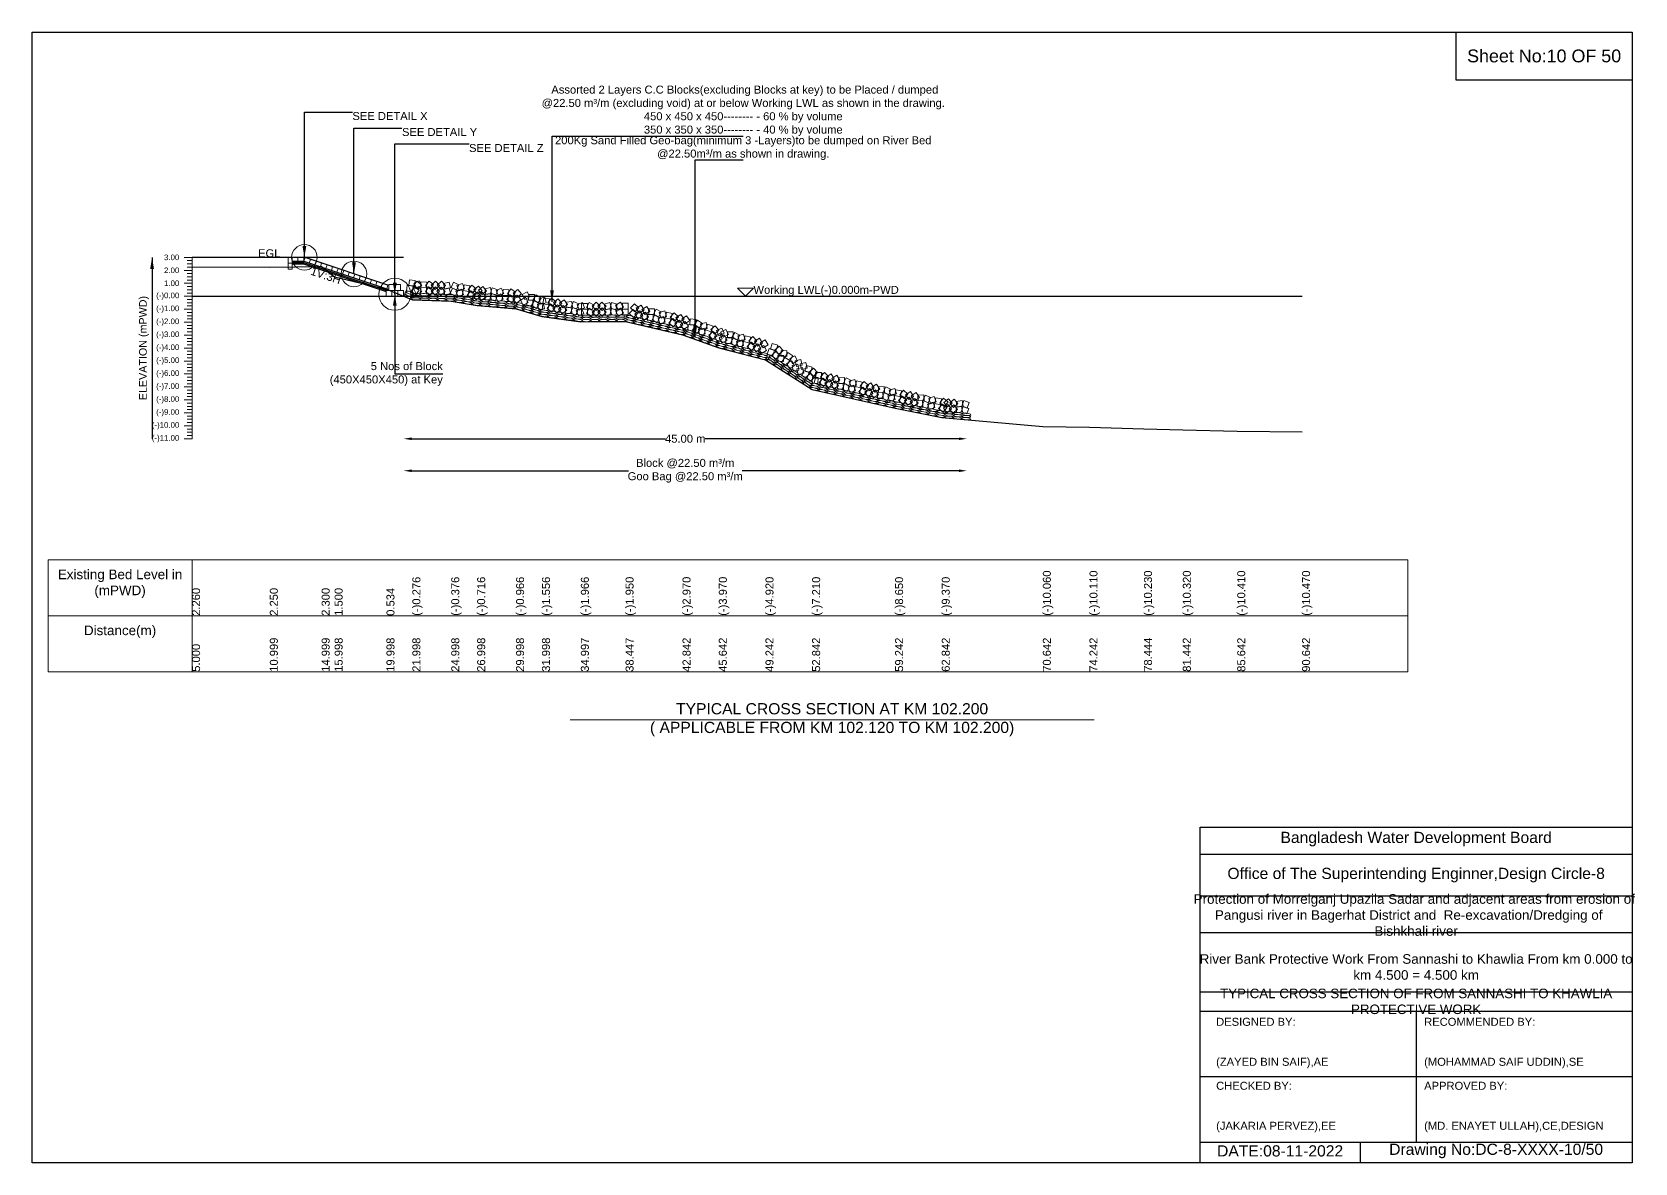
# Model space of a CAD drawing. Header units: inches. Extents: x 89000 to 845017, y -7071 to 0.
# Drawn here: x 235000 to 245017, y -7071 to 0 of the extents above; entities that cross this region are included whole.
import ezdxf

# ---------------------------------------------------------------- set-up
doc = ezdxf.new("R2010")
doc.units = ezdxf.units.IN
doc.header["$LTSCALE"] = 7
doc.header["$MEASUREMENT"] = 0
for name, color, linetype, lineweight in [('Cross section Data Border', 7, 'Continuous', 9), ('Cross Section Labels', 7, 'Continuous', 9), ('Existing_Bed_Level for Xsection', 7, 'Continuous', 25), ('Long Section Labels', 7, 'Continuous', 9)]:
    doc.layers.add(name, color=color, linetype=linetype, lineweight=lineweight)
doc.styles.get("Standard").update_dxf_attribs({"font": 'arial.ttf'})
doc.dimstyles.new('Appron Lebeling Style', dxfattribs={"dimtxt": 50, "dimasz": 50, "dimexe": 0.18, "dimexo": 0.0625, "dimgap": 0.09, "dimtad": 0, "dimtih": 1, "dimtoh": 1, "dimdec": 4, "dimzin": 0, "dimdsep": 46, "dimtxsty": 'Standard', "dimcen": 0.09, "dimse1": 1, "dimse2": 1, "dimadec": 0, "dimazin": 0, "dimtfac": 1, "dimtdec": 4, "dimtofl": 0, "dimtmove": 0, "dimatfit": 3, "dimfxl": 1, "dimtolj": 1, "dimtzin": 0, "dimarcsym": 0})
doc.dimstyles.get("Standard").update_dxf_attribs({"dimtxt": 0.18, "dimasz": 0.18, "dimexe": 0.18, "dimexo": 0.0625, "dimgap": 0.09, "dimtad": 0, "dimtih": 1, "dimtoh": 1, "dimdec": 4, "dimzin": 0, "dimdsep": 46, "dimtxsty": 'Standard', "dimcen": 0.09, "dimadec": 0, "dimazin": 0, "dimtfac": 1, "dimtdec": 4, "dimtofl": 0, "dimtmove": 0, "dimatfit": 3, "dimfxl": 1, "dimtolj": 1, "dimtzin": 0, "dimarcsym": 0})

# ---------------------------------------------------------------- blocks, each defined once
blk = doc.blocks.new('*D13')
at = {"layer": 'Cross Section Labels', "color": 0, "lineweight": -2, "transparency": 16777216}
for p, q in [((237372, -2543), (238959, -2543)), ((240793, -2543), (239206, -2543))]:
    blk.add_line(p, q, dxfattribs=at)
at = {"layer": 'Cross Section Labels', "color": 0, "transparency": 16777216}
for points in [[(237372, -2535), (237372, -2551), (237322, -2543)], [(240793, -2535), (240793, -2551), (240843, -2543)]]:
    blk.add_solid(points, dxfattribs=at)
at = {"layer": 'Defpoints', "color": 0, "transparency": 16777216}
for p in [(237322, -1652), (240843, -2425), (240843, -2543)]:
    blk.add_point(p, dxfattribs=at)
at = {"layer": 'Cross Section Labels', "color": 0, "transparency": 16777216, "insert": (239082, -2543), "char_height": 50, "attachment_point": 5}
blk.add_mtext('\\A1;45.00 m', dxfattribs=at)
blk = doc.blocks.new('*D14')
at = {"layer": 'Cross Section Labels', "color": 0, "lineweight": -2, "transparency": 16777216}
for p, q in [((237372, -2743), (238727, -2743)), ((240793, -2743), (239438, -2743))]:
    blk.add_line(p, q, dxfattribs=at)
at = {"layer": 'Cross Section Labels', "color": 0, "transparency": 16777216}
for points in [[(237372, -2735), (237372, -2751), (237322, -2743)], [(240793, -2735), (240793, -2751), (240843, -2743)]]:
    blk.add_solid(points, dxfattribs=at)
at = {"layer": 'Defpoints', "color": 0, "transparency": 16777216}
for p in [(237322, -1652), (240843, -2425), (240843, -2743)]:
    blk.add_point(p, dxfattribs=at)
at = {"layer": 'Cross Section Labels', "color": 0, "transparency": 16777216, "insert": (239082, -2743), "char_height": 50, "attachment_point": 5}
blk.add_mtext('\\A1;Block @22.50 m³/m ^JGoo Bag @22.50 m³/m ', dxfattribs=at)

msp = doc.modelspace()

# ---------------------------------------------------------------- linework, layer by layer
for points in [[(235000, 0), (245000, 0), (245000, -7071), (235000, -7071)], [(243900, 0), (245000, 0), (245000, -300), (243900, -300)]]:
    msp.add_lwpolyline(points, close=True)
for points in [[(242300, -7071), (242300, -4971), (245000, -4971)], [(242300, -5141), (245000, -5141)], [(242300, -5401), (245000, -5401)], [(242300, -5631), (245000, -5631)], [(242300, -6001), (245000, -6001)], [(242300, -6121), (245000, -6121)], [(243650, -6121), (243650, -6941)], [(242300, -6531), (245000, -6531)], [(242300, -6941), (245000, -6941)], [(243300, -6941), (243300, -7071)]]:
    msp.add_lwpolyline(points)
at = {"layer": 'Cross section Data Border'}
msp.add_lwpolyline([(235100, -3300), (243598.36697, -3300), (243598.36697, -4000), (235100, -4000)], close=True, dxfattribs=at)
for points in [[(236000, -3300), (236000, -4000)], [(235100, -3650), (243598.36697, -3650)]]:
    msp.add_lwpolyline(points, dxfattribs=at)
at = {"layer": 'Cross Section Labels'}
msp.add_lwpolyline([(239458.70088, -1651.93), (239508.70088, -1601.93), (239408.70088, -1601.93)], close=True, dxfattribs=at)
msp.add_lwpolyline([(238362, -4300), (240000, -4300), (241638, -4300)], dxfattribs=at)
for centre, radius in [((236702.05088, -1408.93), 80), ((237011.87588, -1512.205), 80), ((237267.02588, -1639.78), 100)]:
    msp.add_circle(centre, radius, dxfattribs=at)
at = {"layer": 'Existing_Bed_Level for Xsection'}
for points in [[(237321.70088, -1408.93), (236000, -1408.93)], [(236000, -1468.87), (236485.94174, -1469.68), (236809.93533, -1465.63), (236890.9094, -1530.43), (237214.90299, -1608.676), (237376.89978, -1674.286), (237619.87065, -1682.386), (237781.86745, -1709.926), (238024.83832, -1730.176), (238186.83511, -1777.966), (238429.80598, -1811.176), (238709.20838, -1809.88), (239065.22211, -1892.5), (239292.03973, -1973.5), (239583.59451, -2050.45), (239875.21677, -2235.94), (240393.59441, -2352.58), (240685.21313, -2410.9), (241317.02351, -2466.79), (241608.59431, -2470.84), (241948.99704, -2480.56), (242191.863, -2487.85), (242532.01832, -2495.14), (242937.01698, -2500)], [(237230.57588, -1585.105), (236705.79186, -1410.177), (236702.05088, -1408.93), (236698.10753, -1408.93), (236625.20753, -1408.93)], [(236625.20753, -1433.23), (236698.10753, -1433.23), (237230.57588, -1610.71945)], [(236625.20753, -1441.33), (236696.79308, -1441.33), (237219.24308, -1615.48)], [(236625.20753, -1449.43), (236695.47863, -1449.43), (237212.35088, -1621.72075)], [(236000, -1651.93), (242937.01698, -1651.93)]]:
    msp.add_lwpolyline(points, dxfattribs=at)
at = {"layer": 'Long Section Labels'}
for points in [[(236000, -1408.93), (235950, -1408.93)], [(236000, -1489.93), (235950, -1489.93)], [(236000, -1429.18), (235970, -1429.18)], [(236000, -1449.43), (235970, -1449.43)], [(236000, -1469.68), (235970, -1469.68)], [(236000, -2542.93), (236000, -2461.93), (236000, -2380.93), (236000, -2299.93), (236000, -2218.93), (236000, -2137.93), (236000, -2056.93), (236000, -1975.93), (236000, -1894.93), (236000, -1813.93), (236000, -1732.93), (236000, -1651.93), (236000, -1570.93), (236000, -1489.93), (236000, -1408.93)], [(236000, -1570.93), (235950, -1570.93)], [(236000, -1510.18), (235970, -1510.18)], [(236000, -1530.43), (235970, -1530.43)], [(236000, -1550.68), (235970, -1550.68)], [(236000, -1591.18), (235970, -1591.18)], [(236000, -1651.93), (235950, -1651.93)], [(236000, -1611.43), (235970, -1611.43)], [(236000, -1631.68), (235970, -1631.68)], [(236000, -1672.18), (235970, -1672.18)], [(236000, -1692.43), (235970, -1692.43)], [(236000, -1732.93), (235950, -1732.93)], [(236000, -1712.68), (235970, -1712.68)], [(236000, -1753.18), (235970, -1753.18)], [(236000, -1773.43), (235970, -1773.43)], [(236000, -1793.68), (235970, -1793.68)], [(236000, -1813.93), (235950, -1813.93)], [(236000, -1894.93), (235950, -1894.93)], [(236000, -1834.18), (235970, -1834.18)], [(236000, -1854.43), (235970, -1854.43)], [(236000, -1874.68), (235970, -1874.68)], [(236000, -1975.93), (235950, -1975.93)], [(236000, -1915.18), (235970, -1915.18)], [(236000, -1935.43), (235970, -1935.43)], [(236000, -1955.68), (235970, -1955.68)], [(236000, -1996.18), (235970, -1996.18)], [(236000, -2056.93), (235950, -2056.93)], [(236000, -2016.43), (235970, -2016.43)], [(236000, -2036.68), (235970, -2036.68)], [(236000, -2077.18), (235970, -2077.18)], [(236000, -2097.43), (235970, -2097.43)], [(236000, -2137.93), (235950, -2137.93)], [(236000, -2117.68), (235970, -2117.68)], [(236000, -2158.18), (235970, -2158.18)], [(236000, -2178.43), (235970, -2178.43)], [(236000, -2198.68), (235970, -2198.68)], [(236000, -2218.93), (235950, -2218.93)], [(236000, -2299.93), (235950, -2299.93)], [(236000, -2239.18), (235970, -2239.18)], [(236000, -2259.43), (235970, -2259.43)], [(236000, -2279.68), (235970, -2279.68)], [(236000, -2380.93), (235950, -2380.93)], [(236000, -2320.18), (235970, -2320.18)], [(236000, -2340.43), (235970, -2340.43)], [(236000, -2360.68), (235970, -2360.68)], [(236000, -2401.18), (235970, -2401.18)], [(236000, -2461.93), (235950, -2461.93)], [(236000, -2421.43), (235970, -2421.43)], [(236000, -2441.68), (235970, -2441.68)], [(236000, -2482.18), (235970, -2482.18)], [(236000, -2502.43), (235970, -2502.43)], [(236000, -2542.93), (235950, -2542.93)], [(236000, -2522.68), (235970, -2522.68)]]:
    msp.add_lwpolyline(points, dxfattribs=at)
for points in [[(236625.20753, -1408.93), (236600.90753, -1408.93), (236600.90753, -1445.38), (236625.20753, -1445.38)], [(236625.20753, -1445.38), (236600.90753, -1445.38), (236600.90753, -1481.83), (236625.20753, -1481.83)], [(236661.65753, -1408.93), (236625.20753, -1408.93), (236625.20753, -1433.23), (236661.65753, -1433.23)], [(236698.10753, -1408.93), (236661.65753, -1408.93), (236661.65753, -1433.23), (236698.10753, -1433.23)], [(236740.37137, -1421.7035), (236705.79186, -1410.177), (236698.10753, -1433.23), (236732.68703, -1444.7565)], [(236774.95088, -1433.23), (236740.37137, -1421.7035), (236732.68703, -1444.7565), (236767.26654, -1456.283)], [(236809.53038, -1444.7565), (236774.95088, -1433.23), (236767.26654, -1456.283), (236801.84605, -1467.80951)], [(236844.10989, -1456.283), (236809.53038, -1444.7565), (236801.84605, -1467.80951), (236836.42555, -1479.33601)], [(236878.68939, -1467.80951), (236844.10989, -1456.283), (236836.42555, -1479.33601), (236871.00506, -1490.86251)], [(236913.2689, -1479.33601), (236878.68939, -1467.80951), (236871.00506, -1490.86251), (236905.58457, -1502.38901)], [(236947.84841, -1490.86251), (236913.2689, -1479.33601), (236905.58457, -1502.38901), (236940.16407, -1513.91551)], [(236982.42791, -1502.38901), (236947.84841, -1490.86251), (236940.16407, -1513.91551), (236974.74358, -1525.44202)], [(237017.00742, -1513.91551), (236982.42791, -1502.38901), (236974.74358, -1525.44202), (237009.32308, -1536.96852)], [(237051.58693, -1525.44202), (237017.00742, -1513.91551), (237009.32308, -1536.96852), (237043.90259, -1548.49502)], [(237086.16643, -1536.96852), (237051.58693, -1525.44202), (237043.90259, -1548.49502), (237078.4821, -1560.02152)], [(237120.74594, -1548.49502), (237086.16643, -1536.96852), (237078.4821, -1560.02152), (237113.0616, -1571.54802)], [(237155.32544, -1560.02152), (237120.74594, -1548.49502), (237113.0616, -1571.54802), (237147.64111, -1583.07453)], [(237189.90495, -1571.54802), (237155.32544, -1560.02152), (237147.64111, -1583.07453), (237182.22062, -1594.60103)], [(237224.48446, -1583.07453), (237189.90495, -1571.54802), (237182.22062, -1594.60103), (237216.80012, -1606.12753)], [(237267.02588, -1579.03), (237230.57588, -1579.03), (237230.57588, -1615.48), (237267.02588, -1615.48)], [(237303.47588, -1579.03), (237267.02588, -1579.03), (237267.02588, -1615.48), (237303.47588, -1615.48)], [(237381.26223, -1587.73539), (237345.08678, -1583.26998), (237340.62138, -1619.44543), (237376.79682, -1623.91083)], [(237394.94515, -1553.95107), (237358.7697, -1549.48566), (237354.3043, -1585.66111), (237390.47974, -1590.12651)], [(237420.25307, -1613.71293), (237391.16573, -1591.74638), (237369.19918, -1620.83372), (237398.28652, -1642.80027)], [(237433.93599, -1579.92861), (237404.84865, -1557.96206), (237382.8821, -1587.0494), (237411.96944, -1609.01595)], [(237417.948, -1591.18072), (237385.78139, -1608.32458), (237402.92526, -1640.49119), (237435.09186, -1623.34733)], [(237419.16247, -1554.75096), (237386.99587, -1571.89482), (237404.13973, -1604.06143), (237436.30633, -1586.91757)], [(237465.68851, -1599.44278), (237429.25874, -1598.22831), (237428.04427, -1634.65807), (237464.47404, -1635.87254)], [(237466.90298, -1563.01302), (237430.47322, -1561.79855), (237429.25874, -1598.22831), (237465.68851, -1599.44278)], [(237508.39691, -1612.41226), (237477.44351, -1593.16414), (237458.1954, -1624.11754), (237489.14879, -1643.36565)], [(237509.61138, -1575.98249), (237478.65798, -1556.73438), (237459.40987, -1587.68778), (237490.36326, -1606.93589)], [(237520.59493, -1593.71998), (237493.96653, -1618.61035), (237518.8569, -1645.23876), (237545.4853, -1620.34839)], [(237521.8094, -1557.29022), (237495.181, -1582.18059), (237520.07137, -1608.80899), (237546.69977, -1583.91862)], [(237581.91575, -1621.54234), (237557.00418, -1594.93377), (237530.3956, -1619.84534), (237555.30717, -1646.45391)], [(237583.13022, -1585.11258), (237558.21865, -1558.50401), (237531.61008, -1583.41557), (237556.52164, -1610.02415)], [(237606.20462, -1600.02638), (237570.7035, -1608.28913), (237578.96625, -1643.79024), (237614.46737, -1635.52749)], [(237607.41909, -1563.59661), (237571.91797, -1571.85936), (237580.18072, -1607.36048), (237615.68184, -1599.09773)], [(237661.07908, -1615.93501), (237627.95326, -1600.72703), (237612.74529, -1633.85285), (237645.87111, -1649.06083)], [(237667.18806, -1580.00058), (237634.06224, -1564.79261), (237618.85426, -1597.91843), (237651.98008, -1613.1264)], [(237689.71857, -1571.64927), (237655.53638, -1584.30549), (237668.1926, -1618.48769), (237702.37479, -1605.83147)], [(237735.91171, -1586.26473), (237699.97729, -1580.15575), (237693.86831, -1616.09018), (237729.80274, -1622.19915)], [(237776.48468, -1604.86711), (237748.40512, -1581.62618), (237725.16419, -1609.70574), (237753.24375, -1632.94667)], [(237791.08868, -1587.98764), (237761.35111, -1609.06559), (237782.42905, -1638.80315), (237812.16662, -1617.72521)], [(237840.53248, -1618.48726), (237816.97708, -1590.67097), (237789.1608, -1614.22637), (237812.71619, -1642.04265)], [(237865.86283, -1598.20771), (237829.99424, -1604.69205), (237836.47858, -1640.56065), (237872.34717, -1634.0763)], [(237910.81116, -1611.42761), (237876.51082, -1599.09515), (237864.17837, -1633.39549), (237898.47871, -1645.72794)], [(237932.54885, -1601.18839), (237899.5683, -1616.7089), (237915.08881, -1649.68944), (237948.06935, -1634.16893)], [(237248.80088, -1615.48), (237212.35088, -1615.48), (237212.35088, -1651.93), (237248.80088, -1651.93)], [(237285.25088, -1615.48), (237248.80088, -1615.48), (237248.80088, -1651.93), (237285.25088, -1651.93)], [(237321.70088, -1615.48), (237285.25088, -1615.48), (237285.25088, -1651.93), (237321.70088, -1651.93)], [(237683.6096, -1607.5837), (237649.4274, -1620.23992), (237662.08363, -1654.42211), (237696.26582, -1641.76589)], [(237729.80274, -1622.19915), (237693.86831, -1616.09018), (237687.75934, -1652.0246), (237723.69376, -1658.13358)], [(237770.37571, -1640.80154), (237742.29615, -1617.56061), (237719.05522, -1645.64017), (237747.13478, -1668.8811)], [(237784.9797, -1623.92207), (237755.24214, -1645.00001), (237776.32008, -1674.73758), (237806.05764, -1653.65964)], [(237837.50511, -1654.81132), (237813.94972, -1626.99503), (237786.13343, -1650.55043), (237809.68883, -1678.36672)], [(237862.83546, -1634.53178), (237826.96687, -1641.01612), (237833.45121, -1676.88471), (237869.3198, -1670.40037)], [(237907.78379, -1647.75167), (237873.48345, -1635.41922), (237861.151, -1669.71955), (237895.45134, -1682.05201)], [(237929.52148, -1637.51245), (237896.54093, -1653.03296), (237912.06144, -1686.01351), (237945.04199, -1670.493)], [(237976.79124, -1648.142), (237940.46717, -1645.11463), (237937.43981, -1681.43869), (237973.76387, -1684.46606)], [(237979.81861, -1611.81794), (237943.49454, -1608.79057), (237940.46717, -1645.11463), (237976.79124, -1648.142)], [(238018.80068, -1663.22249), (237988.84436, -1642.45662), (237968.07849, -1672.41294), (237998.03481, -1693.17881)], [(238021.82805, -1626.89843), (237991.87173, -1606.13256), (237971.10586, -1636.08887), (238001.06217, -1656.85475)], [(238031.91455, -1645.16095), (238004.07951, -1668.69418), (238027.61275, -1696.52922), (238055.44778, -1672.99598)], [(238034.94192, -1608.83688), (238007.10688, -1632.37012), (238030.64012, -1660.20516), (238058.47515, -1636.67192)], [(238101.34925, -1690.66489), (238083.9085, -1658.65829), (238051.9019, -1676.09903), (238069.34265, -1708.10564)], [(238111.66279, -1655.70444), (238094.22204, -1623.69783), (238062.21544, -1641.13858), (238079.65618, -1673.14518)], [(238130.25858, -1675.92932), (238093.81985, -1675.02295), (238092.91348, -1711.46168), (238129.35221, -1712.36805)], [(238140.57212, -1640.96887), (238104.13339, -1640.06249), (238103.22702, -1676.50122), (238139.66575, -1677.4076)], [(238171.6029, -1697.9694), (238140.50685, -1678.95262), (238121.49007, -1710.04867), (238152.58612, -1729.06546)], [(238181.91644, -1663.00895), (238150.82039, -1643.99217), (238131.80361, -1675.08822), (238162.89966, -1694.105)], [(238194.96259, -1692.3397), (238159.52407, -1700.86693), (238168.05129, -1736.30545), (238203.48981, -1727.77823)], [(238205.27613, -1657.37925), (238169.83761, -1665.90647), (238178.36483, -1701.345), (238213.80335, -1692.81777)], [(238228.63161, -1705.19587), (238192.51739, -1700.25967), (238187.58119, -1736.37388), (238223.69541, -1741.31008)], [(238233.56781, -1669.08165), (238197.45359, -1664.14545), (238192.51739, -1700.25967), (238228.63161, -1705.19587)], [(238269.78852, -1722.46789), (238240.96743, -1700.15316), (238218.6527, -1728.97426), (238247.4738, -1751.28899)], [(238274.72472, -1686.35368), (238245.90363, -1664.03895), (238223.5889, -1692.86004), (238252.41, -1715.17477)], [(238288.77162, -1669.00785), (238259.73581, -1691.04247), (238281.77044, -1720.07828), (238310.80624, -1698.04365)], [(238346.92323, -1702.95952), (238324.86549, -1673.94127), (238295.84725, -1695.99901), (238317.90499, -1725.01726)], [(238373.28646, -1684.04216), (238337.12615, -1688.62845), (238341.71245, -1724.78877), (238377.87276, -1720.20247)], [(238417.47618, -1699.61094), (238383.87295, -1685.48915), (238369.75115, -1719.09239), (238403.35439, -1733.21418)], [(238439.72296, -1690.53077), (238405.97078, -1704.29279), (238419.73281, -1738.04496), (238453.48498, -1724.28294)], [(238470.75243, -1696.77484), (238434.30282, -1696.94391), (238434.4719, -1733.39352), (238470.9215, -1733.22445)], [(238513.92231, -1708.11401), (238482.26067, -1690.05458), (238464.20124, -1721.71622), (238495.86288, -1739.77565)], [(238525.40209, -1688.97223), (238499.73757, -1714.85533), (238525.62067, -1740.51985), (238551.28519, -1714.63675)], [(238587.7347, -1714.44716), (238561.83117, -1688.80325), (238536.18727, -1714.70678), (238562.0908, -1740.35069)], [(238611.18945, -1692.02483), (238576.02752, -1701.62904), (238585.63174, -1736.79097), (238620.79367, -1727.18676)], [(238657.12377, -1701.25288), (238621.87425, -1691.97526), (238612.59664, -1727.22478), (238647.84615, -1736.50239)], [(238677.88, -1689.1472), (238646.38725, -1707.49957), (238664.73962, -1738.99232), (238696.23237, -1720.63995)], [(238725.89969, -1695.59135), (238689.45008, -1695.76042), (238689.61915, -1732.21003), (238726.06876, -1732.04096)], [(238791.19442, -1723.50728), (238764.55005, -1698.634), (238739.67677, -1725.27838), (238766.32115, -1750.15165)], [(238283.83542, -1705.12206), (238254.79961, -1727.15669), (238276.83424, -1756.19249), (238305.87004, -1734.15786)], [(238341.98703, -1739.07373), (238319.92929, -1710.05548), (238290.91105, -1732.11322), (238312.96879, -1761.13147)], [(238368.35026, -1720.15637), (238332.18995, -1724.74267), (238336.77624, -1760.90298), (238372.93656, -1756.31669)], [(238412.53998, -1735.72516), (238378.93675, -1721.60336), (238364.81495, -1755.2066), (238398.41819, -1769.32839)], [(238434.78676, -1726.64498), (238401.03458, -1740.407), (238414.79661, -1774.15918), (238448.54878, -1760.39715)], [(238470.9215, -1733.22445), (238434.4719, -1733.39352), (238434.64097, -1769.84313), (238471.09057, -1769.67406)], [(238514.09138, -1744.56361), (238482.42974, -1726.50418), (238464.37031, -1758.16582), (238496.03195, -1776.22525)], [(238525.57116, -1725.42184), (238499.90664, -1751.30494), (238525.78974, -1776.96946), (238551.45426, -1751.08636)], [(238587.90377, -1750.89677), (238562.00025, -1725.25286), (238536.35634, -1751.15639), (238562.25987, -1776.80029)], [(238611.35852, -1728.47443), (238576.19659, -1738.07865), (238585.80081, -1773.24058), (238620.96274, -1763.63637)], [(238657.29284, -1737.70249), (238622.04332, -1728.42487), (238612.76571, -1763.67439), (238648.01522, -1772.952)], [(238678.04907, -1725.59681), (238646.55632, -1743.94918), (238664.90869, -1775.44192), (238696.40144, -1757.08955)], [(238726.06876, -1732.04096), (238689.61915, -1732.21003), (238689.78822, -1768.65964), (238726.23783, -1768.49057)], [(238782.95446, -1759.01369), (238756.31008, -1734.14042), (238731.43681, -1760.78479), (238758.08118, -1785.65807)], [(238798.53858, -1743.0347), (238767.59754, -1762.30267), (238786.86552, -1793.24371), (238817.80655, -1773.97573)], [(238806.77854, -1707.52828), (238775.83751, -1726.79626), (238795.10548, -1757.73729), (238826.04652, -1738.46932)], [(238853.31761, -1782.1957), (238834.025, -1751.27002), (238803.09932, -1770.56263), (238822.39193, -1801.48831)], [(238861.55757, -1746.68929), (238842.26496, -1715.76361), (238811.33928, -1735.05622), (238830.63189, -1765.9819)], [(238881.31044, -1765.78572), (238844.88147, -1767.02357), (238846.11932, -1803.45254), (238882.54829, -1802.21469)], [(238889.5504, -1730.2793), (238853.12143, -1731.51715), (238854.35928, -1767.94613), (238890.78825, -1766.70828)], [(238923.87922, -1785.35655), (238891.71875, -1768.20117), (238874.56337, -1800.36163), (238906.72383, -1817.51702)], [(238932.11918, -1749.85014), (238899.95872, -1732.69476), (238882.80333, -1764.85522), (238914.9638, -1782.0106)], [(238946.86745, -1778.36301), (238911.99166, -1788.95932), (238922.58797, -1823.83511), (238957.46376, -1813.2388)], [(238955.10741, -1742.85659), (238920.23162, -1753.4529), (238930.82793, -1788.32869), (238965.70372, -1777.73238)], [(238992.10731, -1795.70579), (238956.6009, -1787.46583), (238948.36093, -1822.97225), (238983.86735, -1831.21221)], [(239000.34728, -1760.19938), (238964.84086, -1751.95942), (238956.6009, -1787.46583), (238992.10731, -1795.70579)], [(239031.49936, -1816.69343), (239004.85499, -1791.82016), (238979.98171, -1818.46453), (239006.62609, -1843.33781)], [(239039.73933, -1781.18702), (239013.09495, -1756.31374), (238988.22168, -1782.95812), (239014.86605, -1807.83139)], [(239047.08348, -1800.71444), (239016.14245, -1819.98242), (239035.41042, -1850.92345), (239066.35146, -1831.65548)], [(239055.32345, -1765.20803), (239024.38241, -1784.476), (239043.65039, -1815.41704), (239074.59142, -1796.14906)], [(239110.10248, -1804.36903), (239090.80987, -1773.44335), (239059.88419, -1792.73596), (239079.17679, -1823.66164)], [(239149.60646, -1797.00866), (239113.27597, -1794.05946), (239110.32677, -1830.38995), (239146.65726, -1833.33915)], [(239189.64919, -1821.3335), (239159.66898, -1800.60214), (239138.93762, -1830.58235), (239168.91784, -1851.31371)], [(239101.86251, -1839.87545), (239082.56991, -1808.94976), (239051.64422, -1828.24237), (239070.93683, -1859.16805)], [(239137.34784, -1831.33545), (239101.01735, -1828.38625), (239098.06815, -1864.71675), (239134.39864, -1867.66595)], [(239177.39058, -1855.66029), (239147.41036, -1834.92893), (239126.679, -1864.90915), (239156.65922, -1885.6405)], [(239201.02931, -1851.34996), (239165.16821, -1857.87561), (239171.69386, -1893.73671), (239207.55496, -1887.21106)], [(239213.28793, -1817.02317), (239177.42683, -1823.54882), (239183.95248, -1859.40992), (239219.81358, -1852.88426)], [(239243.98108, -1873.76786), (239209.65429, -1861.50925), (239197.39567, -1895.83604), (239231.72247, -1908.09466)], [(239256.2397, -1839.44107), (239221.91291, -1827.18245), (239209.65429, -1861.50925), (239243.98108, -1873.76786)], [(239280.70554, -1899.13574), (239257.09034, -1871.3702), (239229.32481, -1894.9854), (239252.94, -1922.75094)], [(239292.96416, -1864.80895), (239269.34896, -1837.04341), (239241.58342, -1860.65861), (239265.19862, -1888.42414)], [(239298.01978, -1885.04993), (239265.07271, -1900.64137), (239280.66415, -1933.58844), (239313.61122, -1917.997)], [(239310.2784, -1850.72314), (239277.33133, -1866.31458), (239292.92277, -1899.26165), (239325.86984, -1883.67021)], [(239344.0723, -1925.64867), (239325.7164, -1894.15798), (239294.22571, -1912.51389), (239312.58162, -1944.00458)], [(239353.37403, -1890.40551), (239335.01812, -1858.91482), (239303.52743, -1877.27073), (239321.88334, -1908.76141)], [(239381.84668, -1874.84291), (239345.39696, -1874.98705), (239345.5411, -1911.43677), (239381.99082, -1911.29263)], [(239423.80901, -1895.68233), (239392.17782, -1877.56961), (239374.0651, -1909.20079), (239405.69629, -1927.31351)], [(239446.99675, -1889.38176), (239411.81869, -1898.92675), (239421.36368, -1934.10481), (239456.54174, -1924.55981)], [(239491.69582, -1908.07428), (239456.45266, -1898.77256), (239447.15094, -1934.01572), (239482.3941, -1943.31744)], [(239372.54496, -1910.08607), (239336.09524, -1910.23021), (239336.23938, -1946.67993), (239372.6891, -1946.53579)], [(239414.50729, -1930.92549), (239382.8761, -1912.81277), (239364.76338, -1944.44396), (239396.39456, -1962.55668)], [(239437.69503, -1924.62492), (239402.51697, -1934.16991), (239412.06196, -1969.34797), (239447.24002, -1959.80298)], [(239482.3941, -1943.31744), (239447.15094, -1934.01572), (239437.84922, -1969.25889), (239473.09238, -1978.56061)], [(239521.13862, -1965.4777), (239495.25263, -1939.81609), (239469.59102, -1965.70207), (239495.477, -1991.36368)], [(239530.44034, -1930.23454), (239504.55436, -1904.57293), (239478.89274, -1930.45891), (239504.77873, -1956.12052)], [(239537.19521, -1949.97355), (239505.68992, -1968.30438), (239524.02075, -1999.80967), (239555.52604, -1981.47884)], [(239546.49693, -1914.73039), (239514.99164, -1933.06121), (239533.32247, -1964.5665), (239564.82776, -1946.23568)], [(239590.77444, -1990.76072), (239572.41853, -1959.27003), (239540.92785, -1977.62594), (239559.28376, -2009.11662)], [(239600.07616, -1955.51755), (239581.72025, -1924.02687), (239550.22957, -1942.38278), (239568.58548, -1973.87346)], [(239640.41079, -1989.5742), (239605.63776, -1978.64538), (239594.70894, -2013.41841), (239629.48197, -2024.34723)], [(239659.97331, -1958.81855), (239625.20028, -1947.88973), (239614.27146, -1982.66276), (239649.04449, -1993.59158)], [(239674.06561, -2022.16978), (239649.42647, -1995.30874), (239622.56543, -2019.94788), (239647.20457, -2046.80892)], [(239693.62813, -1991.41412), (239668.98899, -1964.55308), (239642.12795, -1989.19222), (239666.76709, -2016.05326)], [(239717.63425, -1992.45075), (239681.21875, -1990.86514), (239679.63314, -2027.28063), (239716.04863, -2028.86625)], [(239698.07173, -2023.20641), (239661.65623, -2021.62079), (239660.07062, -2058.03629), (239696.48611, -2059.6219)], [(239734.98592, -2054.5873), (239704.23026, -2035.02478), (239684.66774, -2065.78044), (239715.42339, -2085.34296)], [(239754.54844, -2023.83165), (239723.79278, -2004.26913), (239704.23026, -2035.02478), (239734.98592, -2054.5873)], [(239765.1738, -2087.46444), (239748.30053, -2055.15507), (239715.99116, -2072.02834), (239732.86443, -2104.33771)], [(239784.73632, -2056.70878), (239767.86305, -2024.39942), (239735.55368, -2041.27268), (239752.42695, -2073.58205)], [(239785.17959, -2077.56689), (239749.59611, -2085.46746), (239757.49669, -2121.05093), (239793.08016, -2113.15036)], [(239804.74211, -2046.81123), (239769.15863, -2054.7118), (239777.05921, -2090.29528), (239812.64268, -2082.3947)], [(239823.84683, -2132.69556), (239815.91792, -2097.11839), (239780.34075, -2105.0473), (239788.26966, -2140.62447)], [(239843.40935, -2101.9399), (239835.48044, -2066.36274), (239799.90327, -2074.29164), (239807.83218, -2109.86881)], [(239875.26289, -2095.75619), (239840.48986, -2084.82737), (239829.56104, -2119.6004), (239864.33407, -2130.52922)], [(239908.91771, -2128.35176), (239884.27857, -2101.49073), (239857.41753, -2126.12987), (239882.05667, -2152.9909)], [(239855.70037, -2126.51184), (239820.92734, -2115.58303), (239809.99852, -2150.35605), (239844.77155, -2161.28487)], [(239889.35519, -2159.10742), (239864.71605, -2132.24638), (239837.85501, -2156.88552), (239862.49415, -2183.74656)], [(239913.36131, -2160.14405), (239876.94582, -2158.55843), (239875.3602, -2194.97393), (239911.7757, -2196.55955)], [(239930.81883, -2168.74684), (239895.25792, -2160.74529), (239887.25638, -2196.30619), (239922.81728, -2204.30774)], [(239932.92383, -2129.3884), (239896.50834, -2127.80278), (239894.92272, -2164.21827), (239931.33822, -2165.80389)], [(239938.82037, -2133.18593), (239903.25947, -2125.18439), (239895.25792, -2160.74529), (239930.81883, -2168.74684)], [(239970.35081, -2189.4697), (239943.54014, -2164.77576), (239918.8462, -2191.58642), (239945.65686, -2216.28036)], [(239978.35235, -2153.9088), (239951.54169, -2129.21486), (239926.84775, -2156.02552), (239953.65841, -2180.71946)], [(239985.82736, -2173.38651), (239955.0163, -2192.86165), (239974.49144, -2223.67271), (240005.3025, -2204.19757)], [(239993.82891, -2137.82561), (239963.01785, -2157.30075), (239982.49299, -2188.11181), (240013.30405, -2168.63667)], [(240040.86791, -2212.17909), (240021.36824, -2181.38355), (239990.5727, -2200.88322), (240010.07237, -2231.67876)], [(240048.86946, -2176.61819), (240029.36979, -2145.82265), (239998.57425, -2165.32232), (240018.07392, -2196.11786)], [(240068.75001, -2195.58166), (240032.33016, -2197.0639), (240033.8124, -2233.48375), (240070.23225, -2232.00151)], [(240076.75156, -2160.02076), (240040.33171, -2161.503), (240041.81395, -2197.92285), (240078.2338, -2196.44061)], [(240111.44914, -2214.86644), (240079.1743, -2197.92722), (240062.23508, -2230.20207), (240094.50992, -2247.14128)], [(240119.45069, -2179.30554), (240087.17584, -2162.36632), (240070.23663, -2194.64116), (240102.51147, -2211.58038)], [(240142.39148, -2172.15791), (240107.58757, -2182.98798), (240118.41764, -2217.79189), (240153.22155, -2206.96182)], [(240187.74669, -2189.19677), (240152.18578, -2181.19522), (240144.18424, -2216.75612), (240179.74514, -2224.75767)], [(240227.27867, -2209.91964), (240200.468, -2185.22569), (240175.77406, -2212.03635), (240202.58472, -2236.7303)], [(240242.75522, -2193.83644), (240211.94416, -2213.31158), (240231.4193, -2244.12264), (240262.23036, -2224.6475)], [(240297.79577, -2232.62903), (240278.2961, -2201.83349), (240247.50056, -2221.33316), (240267.00023, -2252.1287)], [(240134.38993, -2207.71881), (240099.58602, -2218.54888), (240110.41609, -2253.35279), (240145.22, -2242.52272)], [(240179.74514, -2224.75767), (240144.18424, -2216.75612), (240136.18269, -2252.31703), (240171.74359, -2260.31857)], [(240219.27712, -2245.48054), (240192.46646, -2220.78659), (240167.77251, -2247.59725), (240194.58317, -2272.2912)], [(240234.75368, -2229.39735), (240203.94262, -2248.87248), (240223.41776, -2279.68355), (240254.22882, -2260.20841)], [(240289.79422, -2268.18993), (240270.29455, -2237.39439), (240239.49901, -2256.89406), (240258.99868, -2287.6896)], [(240317.67632, -2251.5925), (240281.25647, -2253.07474), (240282.73872, -2289.49459), (240319.15857, -2288.01234)], [(240325.67787, -2216.03159), (240289.25802, -2217.51384), (240290.74026, -2253.93369), (240327.16011, -2252.45144)], [(240360.37545, -2270.87728), (240328.10061, -2253.93806), (240311.16139, -2286.2129), (240343.43623, -2303.15212)], [(240368.377, -2235.31637), (240336.10216, -2218.37716), (240319.16294, -2250.652), (240351.43778, -2267.59122)], [(240383.31624, -2263.72965), (240348.51233, -2274.55972), (240359.3424, -2309.36363), (240394.14631, -2298.53356)], [(240391.31779, -2228.16875), (240356.51388, -2238.99882), (240367.34395, -2273.80273), (240402.14786, -2262.97266)], [(240426.94236, -2279.94941), (240391.20011, -2272.80141), (240384.05212, -2308.54367), (240419.79437, -2315.69166)], [(240434.09035, -2244.20715), (240398.3481, -2237.05916), (240391.20011, -2272.80141), (240426.94236, -2279.94941)], [(240466.95908, -2299.72001), (240439.56497, -2275.67494), (240415.5199, -2303.06905), (240442.91401, -2327.11412)], [(240474.10707, -2263.97776), (240446.71297, -2239.93269), (240422.6679, -2267.32679), (240450.062, -2291.37186)], [(240482.0462, -2283.27095), (240451.71017, -2303.47807), (240471.91729, -2333.8141), (240502.25332, -2313.60698)], [(240489.19419, -2247.52869), (240458.85816, -2267.73581), (240479.06528, -2298.07184), (240509.40131, -2277.86472)], [(240537.9996, -2320.73484), (240517.76833, -2290.41491), (240487.4484, -2310.64618), (240507.67967, -2340.96611)], [(240545.14759, -2284.99259), (240524.91632, -2254.67266), (240494.59639, -2274.90393), (240514.82766, -2305.22386)], [(240565.4764, -2303.47472), (240529.10247, -2305.82836), (240531.45611, -2342.20229), (240567.83004, -2339.84865)], [(240572.62439, -2267.73246), (240536.25046, -2270.08611), (240538.6041, -2306.46004), (240574.97803, -2304.10639)], [(240615.77292, -2285.98958), (240583.10184, -2269.82782), (240566.94008, -2302.49891), (240599.61116, -2318.66067)], [(240638.53604, -2278.29484), (240604.00136, -2289.95495), (240615.66147, -2324.48963), (240650.19615, -2312.82952)], [(240684.28613, -2294.24309), (240648.54388, -2287.0951), (240641.39588, -2322.83736), (240677.13814, -2329.98535)], [(240724.30285, -2314.0137), (240696.90874, -2289.96863), (240672.86367, -2317.36274), (240700.25778, -2341.40781)], [(240726.72123, -2292.3373), (240698.76702, -2315.72886), (240722.15858, -2343.68307), (240750.11278, -2320.29151)], [(240786.42281, -2323.4829), (240763.009, -2295.54732), (240735.07343, -2318.96113), (240758.48724, -2346.8967)], [(240811.85583, -2303.33227), (240775.95477, -2309.63435), (240782.25684, -2345.53541), (240818.15791, -2339.23334)], [(240608.62493, -2321.73183), (240575.95384, -2305.57007), (240559.79208, -2338.24116), (240592.46317, -2354.40292)], [(240631.38805, -2314.03709), (240596.85337, -2325.6972), (240608.51347, -2360.23188), (240643.04816, -2348.57178)], [(240677.13814, -2329.98535), (240641.39588, -2322.83736), (240634.24789, -2358.57961), (240669.99015, -2365.7276)], [(240717.15486, -2349.75595), (240689.76075, -2325.71088), (240665.71568, -2353.10499), (240693.10979, -2377.15006)], [(240723.5094, -2328.64552), (240695.55519, -2352.03707), (240718.94675, -2379.99128), (240746.90096, -2356.59973)], [(240783.21098, -2359.79111), (240759.79718, -2331.85554), (240731.8616, -2355.26935), (240755.27541, -2383.20492)], [(240808.64401, -2339.64049), (240772.74294, -2345.94256), (240779.04501, -2381.84363), (240814.94608, -2375.54155)], [(240853.52461, -2353.08852), (240819.28736, -2340.582), (240806.78084, -2374.81926), (240841.0181, -2387.32577)], [(240856.73644, -2316.7803), (240822.49919, -2304.27378), (240809.99267, -2338.51104), (240844.22993, -2351.01755)]]:
    msp.add_lwpolyline(points, close=True, dxfattribs=at)
for centre, major_axis in [((237349.27081, -1655.6678), (24.98538, -10.11928)), ((237354.43991, -1642.90483), (24.98538, -10.11928)), ((237359.60901, -1630.14187), (24.98538, -10.11928)), ((237398.43349, -1668.11505), (26.94183, -0.89817)), ((237398.89229, -1654.3527), (26.94183, -0.89817)), ((237399.35109, -1640.59034), (26.94183, -0.89817)), ((237452.31715, -1669.91139), (26.94183, -0.89817)), ((237452.77595, -1656.14903), (26.94183, -0.89817)), ((237453.23475, -1642.38668), (26.94183, -0.89817)), ((237506.20082, -1671.70773), (26.94183, -0.89817)), ((237506.65962, -1657.94537), (26.94183, -0.89817)), ((237507.11842, -1644.18302), (26.94183, -0.89817)), ((237560.08448, -1673.50406), (26.94183, -0.89817)), ((237560.54328, -1659.74171), (26.94183, -0.89817)), ((237561.00208, -1645.97935), (26.94183, -0.89817)), ((237613.96815, -1675.3004), (26.94183, -0.89817)), ((237614.42695, -1661.53805), (26.94183, -0.89817)), ((237614.88575, -1647.77569), (26.94183, -0.89817)), ((237668.12705, -1683.60597), (26.5755, -4.51793)), ((237670.43488, -1670.03074), (26.5755, -4.51793)), ((237672.74272, -1656.45551), (26.5755, -4.51793)), ((237721.27806, -1692.64182), (26.5755, -4.51793)), ((237723.58589, -1679.06659), (26.5755, -4.51793)), ((237725.89373, -1665.49136), (26.5755, -4.51793)), ((237774.42907, -1701.67767), (26.5755, -4.51793)), ((237776.7369, -1688.10244), (26.5755, -4.51793)), ((237779.04474, -1674.52721), (26.5755, -4.51793)), ((237827.48114, -1706.81873), (26.86366, -2.23891)), ((237828.62482, -1693.0963), (26.86366, -2.23891)), ((237829.76849, -1679.37388), (26.86366, -2.23891)), ((237882.35214, -1697.57412), (26.86366, -2.23891)), ((237883.49581, -1683.85169), (26.86366, -2.23891)), ((237936.07947, -1702.05193), (26.86366, -2.23891)), ((237937.22314, -1688.32951), (26.86366, -2.23891)), ((237989.80679, -1706.52974), (26.86366, -2.23891)), ((237990.95046, -1692.80732), (26.86366, -2.23891)), ((238050.92173, -1701.97903), (25.8552, -7.62743)), ((237881.20847, -1711.29654), (26.86366, -2.23891)), ((237934.93579, -1715.77435), (26.86366, -2.23891)), ((237988.66312, -1720.25217), (26.86366, -2.23891)), ((238043.12928, -1728.39359), (25.8552, -7.62743)), ((238047.02551, -1715.18631), (25.8552, -7.62743)), ((238094.83968, -1743.64846), (25.8552, -7.62743)), ((238098.7359, -1730.44118), (25.8552, -7.62743)), ((238102.63213, -1717.2339), (25.8552, -7.62743)), ((238146.55007, -1758.90333), (25.8552, -7.62743)), ((238150.4463, -1745.69605), (25.8552, -7.62743)), ((238154.34253, -1732.48877), (25.8552, -7.62743)), ((238197.55752, -1772.48256), (26.70847, -3.65059)), ((238199.42231, -1758.83941), (26.70847, -3.65059)), ((238201.28709, -1745.19626), (26.70847, -3.65059)), ((238250.97445, -1779.78375), (26.70847, -3.65059)), ((238252.83924, -1766.1406), (26.70847, -3.65059)), ((238254.70403, -1752.49745), (26.70847, -3.65059)), ((238304.39139, -1787.08493), (26.70847, -3.65059)), ((238306.25618, -1773.44179), (26.70847, -3.65059)), ((238308.12096, -1759.79864), (26.70847, -3.65059)), ((238357.80832, -1794.38612), (26.70847, -3.65059)), ((238359.67311, -1780.74298), (26.70847, -3.65059)), ((238361.5379, -1767.09983), (26.70847, -3.65059)), ((238411.22526, -1801.68731), (26.70847, -3.65059)), ((238413.09004, -1788.04417), (26.70847, -3.65059)), ((238414.95483, -1774.40102), (26.70847, -3.65059)), ((238463.86499, -1776.59265), (26.95651, 0.12504)), ((238463.92886, -1790.3625), (26.95651, 0.12504)), ((238463.99273, -1804.13235), (26.95651, 0.12504)), ((238517.77801, -1776.34257), (26.95651, 0.12504)), ((238517.84188, -1790.11243), (26.95651, 0.12504)), ((238517.90575, -1803.88228), (26.95651, 0.12504)), ((238571.69103, -1776.0925), (26.95651, 0.12504)), ((238571.7549, -1789.86235), (26.95651, 0.12504)), ((238571.81877, -1803.6322), (26.95651, 0.12504)), ((238625.60405, -1775.84243), (26.95651, 0.12504)), ((238625.66792, -1789.61228), (26.95651, 0.12504)), ((238625.73179, -1803.38213), (26.95651, 0.12504)), ((238679.51707, -1775.59235), (26.95651, 0.12504)), ((238679.58094, -1789.3622), (26.95651, 0.12504)), ((238679.64481, -1803.13206), (26.95651, 0.12504)), ((238734.51529, -1808.685), (26.25897, -6.09391)), ((238737.62817, -1795.27146), (26.25897, -6.09391)), ((238740.74104, -1781.85793), (26.25897, -6.09391)), ((238790.1461, -1807.45928), (26.25897, -6.09391)), ((238793.25898, -1794.04575), (26.25897, -6.09391)), ((238845.77691, -1806.23357), (26.25897, -6.09391)), ((238787.03323, -1820.87282), (26.25897, -6.09391)), ((238839.55116, -1833.06064), (26.25897, -6.09391)), ((238842.66404, -1819.64711), (26.25897, -6.09391)), ((238892.06909, -1845.24846), (26.25897, -6.09391)), ((238895.18197, -1831.83493), (26.25897, -6.09391)), ((238898.29484, -1818.42139), (26.25897, -6.09391)), ((238944.58703, -1857.43628), (26.25897, -6.09391)), ((238947.6999, -1844.02275), (26.25897, -6.09391)), ((238950.81278, -1830.60921), (26.25897, -6.09391)), ((238997.10496, -1869.6241), (26.25897, -6.09391)), ((239000.21783, -1856.21057), (26.25897, -6.09391)), ((239003.33071, -1842.79703), (26.25897, -6.09391)), ((239049.62289, -1881.81192), (26.25897, -6.09391)), ((239052.73577, -1868.39839), (26.25897, -6.09391)), ((239055.84864, -1854.98486), (26.25897, -6.09391)), ((239101.72507, -1898.2249), (25.38657, -9.06593)), ((239106.35611, -1885.257), (25.38657, -9.06593)), ((239110.98714, -1872.2891), (25.38657, -9.06593)), ((239157.12925, -1903.38886), (25.38657, -9.06593)), ((239161.76028, -1890.42096), (25.38657, -9.06593)), ((239212.53342, -1908.55282), (25.38657, -9.06593)), ((239152.49822, -1916.35676), (25.38657, -9.06593)), ((239203.27136, -1934.48862), (25.38657, -9.06593)), ((239207.90239, -1921.52072), (25.38657, -9.06593)), ((239254.0445, -1952.62047), (25.38657, -9.06593)), ((239258.67553, -1939.65257), (25.38657, -9.06593)), ((239263.30657, -1926.68467), (25.38657, -9.06593)), ((239304.53842, -1969.67801), (26.06428, -6.87914)), ((239308.0524, -1956.36393), (26.06428, -6.87914)), ((239311.56638, -1943.04985), (26.06428, -6.87914)), ((239356.66697, -1983.43629), (26.06428, -6.87914)), ((239360.18095, -1970.12221), (26.06428, -6.87914)), ((239363.69494, -1956.80813), (26.06428, -6.87914)), ((239408.79552, -1997.19457), (26.06428, -6.87914)), ((239412.30951, -1983.88049), (26.06428, -6.87914)), ((239415.82349, -1970.5664), (26.06428, -6.87914)), ((239460.92408, -2010.95285), (26.06428, -6.87914)), ((239464.43806, -1997.63877), (26.06428, -6.87914)), ((239467.95204, -1984.32468), (26.06428, -6.87914)), ((239516.56661, -2011.39705), (26.06428, -6.87914)), ((239520.0806, -1998.08296), (26.06428, -6.87914)), ((239572.20915, -2011.84124), (26.06428, -6.87914)), ((239513.05263, -2024.71113), (26.06428, -6.87914)), ((239565.18118, -2038.46941), (26.06428, -6.87914)), ((239568.69516, -2025.15533), (26.06428, -6.87914)), ((239615.17865, -2062.37974), (22.74552, -14.46757)), ((239622.56893, -2050.76094), (22.74552, -14.46757)), ((239629.95922, -2039.14214), (22.74552, -14.46757)), ((239660.66968, -2091.31488), (22.74552, -14.46757)), ((239668.05996, -2079.69608), (22.74552, -14.46757)), ((239675.45025, -2068.07728), (22.74552, -14.46757)), ((239706.16071, -2120.25002), (22.74552, -14.46757)), ((239713.55099, -2108.63122), (22.74552, -14.46757)), ((239720.94128, -2097.01242), (22.74552, -14.46757)), ((239751.65174, -2149.18517), (22.74552, -14.46757)), ((239759.04202, -2137.56636), (22.74552, -14.46757)), ((239766.43231, -2125.94756), (22.74552, -14.46757)), ((239797.14277, -2178.12031), (22.74552, -14.46757)), ((239804.53306, -2166.5015), (22.74552, -14.46757)), ((239811.92334, -2154.8827), (22.74552, -14.46757)), ((239842.6338, -2207.05545), (22.74552, -14.46757)), ((239850.02409, -2195.43664), (22.74552, -14.46757)), ((239857.41437, -2183.81784), (22.74552, -14.46757)), ((239893.42613, -2204.75158), (26.29926, -5.91759)), ((239887.38051, -2231.61982), (26.29926, -5.91759)), ((239890.40332, -2218.1857), (26.29926, -5.91759)), ((239939.97904, -2243.455), (26.29926, -5.91759)), ((239943.00184, -2230.02088), (26.29926, -5.91759)), ((239946.02465, -2216.58676), (26.29926, -5.91759)), ((239992.57756, -2255.29018), (26.29926, -5.91759)), ((239995.60037, -2241.85606), (26.29926, -5.91759)), ((239998.62318, -2228.42194), (26.29926, -5.91759)), ((240045.17609, -2267.12536), (26.29926, -5.91759)), ((240048.19889, -2253.69124), (26.29926, -5.91759)), ((240051.2217, -2240.25712), (26.29926, -5.91759)), ((240097.77461, -2278.96053), (26.29926, -5.91759)), ((240100.79742, -2265.52642), (26.29926, -5.91759)), ((240103.82023, -2252.0923), (26.29926, -5.91759)), ((240150.37314, -2290.79571), (26.29926, -5.91759)), ((240153.39594, -2277.36159), (26.29926, -5.91759)), ((240156.41875, -2263.92748), (26.29926, -5.91759)), ((240202.97166, -2302.63089), (26.29926, -5.91759)), ((240205.99447, -2289.19677), (26.29926, -5.91759)), ((240209.01728, -2275.76265), (26.29926, -5.91759)), ((240258.59299, -2301.03195), (26.29926, -5.91759)), ((240261.6158, -2287.59783), (26.29926, -5.91759)), ((240311.19152, -2312.86713), (26.29926, -5.91759)), ((240314.21433, -2299.43301), (26.29926, -5.91759)), ((240366.81285, -2311.26819), (26.29926, -5.91759)), ((240255.57019, -2314.46607), (26.29926, -5.91759)), ((240308.16871, -2326.30125), (26.29926, -5.91759)), ((240360.76724, -2338.13643), (26.29926, -5.91759)), ((240363.79004, -2324.70231), (26.29926, -5.91759)), ((240413.29766, -2349.49906), (26.43338, -5.28634)), ((240415.99801, -2335.99643), (26.43338, -5.28634)), ((240418.69836, -2322.49381), (26.43338, -5.28634)), ((240466.16442, -2360.07174), (26.43338, -5.28634)), ((240468.86477, -2346.56911), (26.43338, -5.28634)), ((240471.56512, -2333.06648), (26.43338, -5.28634)), ((240519.03118, -2370.64441), (26.43338, -5.28634)), ((240521.73154, -2357.14178), (26.43338, -5.28634)), ((240524.43189, -2343.63915), (26.43338, -5.28634)), ((240571.89795, -2381.21709), (26.43338, -5.28634)), ((240574.5983, -2367.71446), (26.43338, -5.28634)), ((240577.29865, -2354.21183), (26.43338, -5.28634)), ((240624.76471, -2391.78976), (26.43338, -5.28634)), ((240627.46507, -2378.28713), (26.43338, -5.28634)), ((240630.16542, -2364.7845), (26.43338, -5.28634)), ((240677.63148, -2402.36243), (26.43338, -5.28634)), ((240680.33183, -2388.8598), (26.43338, -5.28634)), ((240683.03218, -2375.35718), (26.43338, -5.28634)), ((240730.45044, -2407.98981), (26.85194, -2.37533)), ((240731.6638, -2394.27337), (26.85194, -2.37533)), ((240732.87715, -2380.55693), (26.85194, -2.37533)), ((240785.36768, -2399.02402), (26.85194, -2.37533)), ((240786.58104, -2385.30759), (26.85194, -2.37533)), ((240839.07157, -2403.77467), (26.85194, -2.37533)), ((240840.28493, -2390.05824), (26.85194, -2.37533)), ((240784.15433, -2412.74046), (26.85194, -2.37533)), ((240837.85821, -2417.49111), (26.85194, -2.37533))]:
    msp.add_ellipse(centre, major_axis=major_axis, ratio=0.255, dxfattribs=at)

# ---------------------------------------------------------------- texts
at = {"attachment_point": 5}
for s, insert, char_height in [('Sheet No:10 OF 50', (244450, -150), 80), ('Bangladesh Water Development Board', (243650, -5046), 70), ('Office of The Superintending Enginner,Design Circle-8', (243650, -5271), 70)]:
    msp.add_mtext(s, dxfattribs=dict(at, insert=insert, char_height=char_height))
for s, insert, char_height, width, attachment_point in [('Protection of Morrelganj Upazila Sadar and adjacent areas from erosion of  Pangusi river in Bagerhat District and  Re-excavation/Dredging of     Bishkhali river', (243650, -5521), 60, 2800, 5), ('River Bank Protective Work From Sannashi to Khawlia From km 0.000 to km 4.500 = 4.500 km', (243650, -5846), 60, 2700, 5), ('TYPICAL CROSS SECTION OF FROM SANNASHI TO KHAWLIA PROTECTIVE WORK', (243650, -6061), 59.5765532, 2800, 5), ('DESIGNED BY:^J^J^J(ZAYED BIN SAIF),AE', (242400, -6321), 50, 1400, 4), ('RECOMMENDED BY:^J^J^J(MOHAMMAD SAIF UDDIN),SE', (243700, -6321), 50, 1400, 4), ('CHECKED BY:^J^J^J(JAKARIA PERVEZ),EE', (242400, -6721), 50, 1400, 4), ('APPROVED BY:^J^J^J(MD. ENAYET ULLAH),CE,DESIGN', (243700, -6721), 50, 1400, 4), ('DATE:08-11-2022', (242800, -6996), 70, 1400, 5), ('Drawing No:DC-8-XXXX-10/50', (244150, -6996), 70, 2200, 5)]:
    msp.add_mtext(s, dxfattribs=dict(insert=insert, char_height=char_height, width=width, attachment_point=attachment_point))
at = {"layer": 'Cross section Data Border', "char_height": 60, "width": 800, "attachment_point": 5}
for s, insert in [('Existing Bed Level in (mPWD)', (235550, -3450)), ('Distance(m)', (235550, -3750))]:
    msp.add_mtext(s, dxfattribs=dict(at, insert=insert))
at = {"layer": 'Cross Section Labels'}
for s, insert, char_height, attachment_point in [(' Assorted 2 Layers C.C Blocks(excluding Blocks at key) to be Placed / dumped^J@22.50 m³/m (excluding void) at or below Working LWL as shown in the drawing.^J450 x 450 x 450-------- - 60 % by volume^J350 x 350 x 350-------- - 40 % by volume', (239444.76852, -650), 50, 8), ('SEE DETAIL X', (237002.05088, -500), 50, 1), ('SEE DETAIL Y', (237311.87588, -600), 50, 1), ('SEE DETAIL Z', (237731.05088, -700), 50, 1), ('200Kg Sand Filled Geo-bag(minimum 3 -Layers)to be dumped on River Bed^J@22.50m³/m as shown in drawing.', (239444.76852, -800), 50, 8), ('EGL', (236552.30753, -1408.93), 50, 9), ('Working LWL(-)0.000m-PWD', (239508.70088, -1651.93), 50, 7), ('5 Nos of Block ^J(450X450X450) at Key', (237567.02588, -2137.93), 50, 6), ('TYPICAL CROSS SECTION AT KM 102.200^J( APPLICABLE FROM KM 102.120 TO KM 102.200)', (240000, -4300), 70, 5)]:
    msp.add_mtext(s, dxfattribs=dict(at, insert=insert, char_height=char_height, attachment_point=attachment_point))
at = {"layer": 'Cross Section Labels', "insert": (236844.15615, -1498.98917), "char_height": 50, "attachment_point": 2, "rotation": 341.565051177}
msp.add_mtext('1V:3H', dxfattribs=at)
at = {"layer": 'Long Section Labels', "char_height": 35, "attachment_point": 6}
for s, insert in [('3.00', (235920, -1408.93)), ('2.00', (235920, -1489.93)), ('1.00', (235920, -1570.93)), ('(-)0.00', (235920, -1651.93)), ('(-)1.00', (235920, -1732.93)), ('(-)2.00', (235920, -1813.93)), ('(-)3.00', (235920, -1894.93)), ('(-)4.00', (235920, -1975.93)), ('(-)5.00', (235920, -2056.93)), ('(-)6.00', (235920, -2137.93)), ('(-)7.00', (235920, -2218.93)), ('(-)8.00', (235920, -2299.93)), ('(-)9.00', (235920, -2380.93)), ('(-)10.00', (235920, -2461.93)), ('(-)11.00', (235920, -2542.93))]:
    msp.add_mtext(s, dxfattribs=dict(at, insert=insert))
at = {"layer": 'Long Section Labels', "rotation": 90}
for s, insert, char_height, attachment_point in [('ELEVATION (mPWD)', (235700, -1975.93), 48, 5), ('(-)10.060', (241317.02351, -3650), 50, 1), ('(-)10.110', (241608.59431, -3650), 50, 1), ('(-)10.230', (241948.99704, -3650), 50, 1), ('(-)10.320', (242191.863, -3650), 50, 1), ('(-)10.410', (242532.01832, -3650), 50, 1), ('(-)10.470', (242937.01698, -3650), 50, 1), ('2.260', (236000, -3650), 50, 1), ('2.250', (236485.94174, -3650), 50, 1), ('2.300', (236809.93533, -3650), 50, 1), ('1.500', (236890.9094, -3650), 50, 1), ('0.534', (237214.90299, -3650), 50, 1), ('(-)0.276', (237376.89978, -3650), 50, 1), ('(-)0.376', (237619.87065, -3650), 50, 1), ('(-)0.716', (237781.86745, -3650), 50, 1), ('(-)0.966', (238024.83832, -3650), 50, 1), ('(-)1.556', (238186.83511, -3650), 50, 1), ('(-)1.966', (238429.80598, -3650), 50, 1), ('(-)1.950', (238709.20838, -3650), 50, 1), ('(-)2.970', (239065.22211, -3650), 50, 1), ('(-)3.970', (239292.03973, -3650), 50, 1), ('(-)4.920', (239583.59451, -3650), 50, 1), ('(-)7.210', (239875.21677, -3650), 50, 1), ('(-)8.650', (240393.59441, -3650), 50, 1), ('(-)9.370', (240685.21313, -3650), 50, 1), ('10.999', (236485.94174, -4000), 50, 1), ('14.999', (236809.93533, -4000), 50, 1), ('15.998', (236890.9094, -4000), 50, 1), ('19.998', (237214.90299, -4000), 50, 1), ('21.998', (237376.89978, -4000), 50, 1), ('24.998', (237619.87065, -4000), 50, 1), ('26.998', (237781.86745, -4000), 50, 1), ('29.998', (238024.83832, -4000), 50, 1), ('31.998', (238186.83511, -4000), 50, 1), ('34.997', (238429.80598, -4000), 50, 1), ('38.447', (238709.20838, -4000), 50, 1), ('42.842', (239065.22211, -4000), 50, 1), ('45.642', (239292.03973, -4000), 50, 1), ('49.242', (239583.59451, -4000), 50, 1), ('52.842', (239875.21677, -4000), 50, 1), ('59.242', (240393.59441, -4000), 50, 1), ('62.842', (240685.21313, -4000), 50, 1), ('70.642', (241317.02351, -4000), 50, 1), ('74.242', (241608.59431, -4000), 50, 1), ('78.444', (241948.99704, -4000), 50, 1), ('81.442', (242191.863, -4000), 50, 1), ('85.642', (242532.01832, -4000), 50, 1), ('90.642', (242937.01698, -4000), 50, 1), ('5.000', (236000, -4000), 50, 1)]:
    msp.add_mtext(s, dxfattribs=dict(at, insert=insert, char_height=char_height, attachment_point=attachment_point))

# ---------------------------------------------------------------- dimensions: what is measured, and where the dimension line sits
at = {"layer": 'Cross Section Labels'}
for base, text, picture, middle in [((240843.06085, -2542.93), '45.00 m', '*D13', (239082.38086, -2542.93)), ((240843.06085, -2742.93), 'Block @22.50 m³/m ^JGoo Bag @22.50 m³/m ', '*D14', (239082.38086, -2742.93))]:
    dim = msp.add_linear_dim(base=base, p1=(237321.70088, -1651.93), p2=(240843.06085, -2424.86322), text=text, dimstyle='Appron Lebeling Style', dxfattribs=at)
    dim.commit()
    dim.dimension.update_dxf_attribs({"geometry": picture, "text_midpoint": middle})

# ---------------------------------------------------------------- leaders
at = {"layer": 'Cross Section Labels', "annotation_type": 0, "has_hookline": 1}
for points, hookline_direction, text_width in [([(236702.05088, -1408.93), (236702.05088, -500), (237001.96088, -500)], 0, 466.13233), ([(237011.87588, -1512.205), (237011.87588, -600), (237311.78588, -600)], 0, 466.03001), ([(237267.02588, -1639.78), (237267.02588, -700), (237730.96088, -700)], 0, 460.91405), ([(238249.57804, -1686.52512), (238249.57804, -650), (239444.67852, -650)], 0, 2510.77763), ([(239144.76852, -1906.59515), (239144.76852, -800), (239444.67852, -800)], 0, 2345.7367), ([(237267.02588, -1639.78), (237267.02588, -2137.93), (237567.11588, -2137.93)], 1, 701.90996)]:
    msp.add_leader(points, dimstyle='Standard', override={"dimasz": 72}, dxfattribs=dict(at, hookline_direction=hookline_direction, text_width=text_width))
at = {"layer": 'Long Section Labels'}
msp.add_leader([(235750, -1408.93), (235750, -2542.93)], dimstyle='Standard', override={"dimasz": 72}, dxfattribs=at)

doc.saveas('drawing.dxf')
